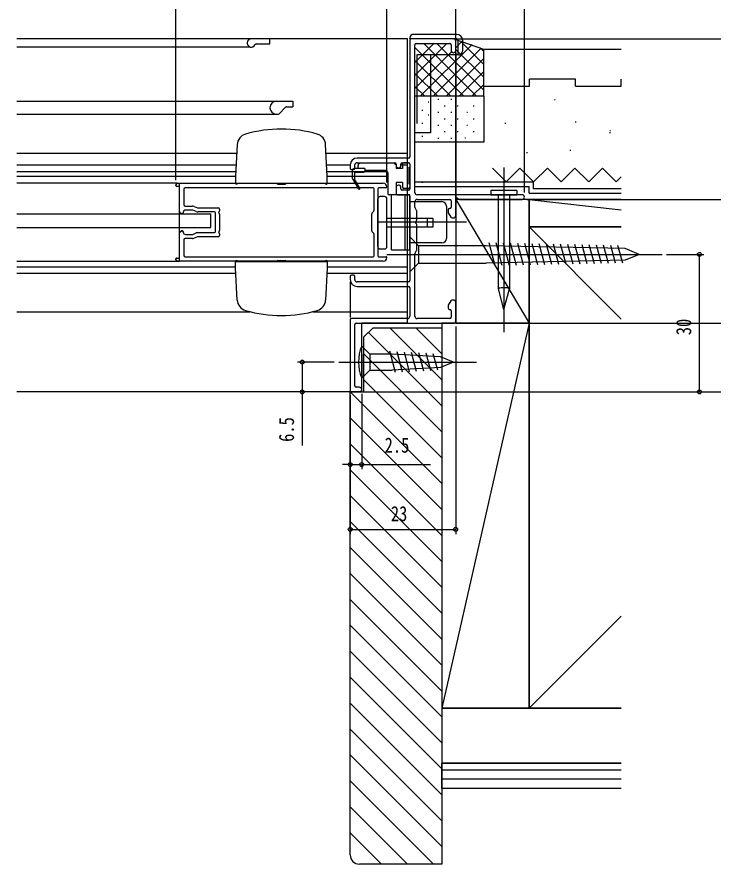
# Model space of a CAD drawing. Units: millimetres, scale not verified. Extents: x -495 to 495, y -800 to 801.
# Drawn here: x 261.3 to 413.1, y 39.1 to 223.9 of the extents above; entities that cross this region are included whole.
import ezdxf
from ezdxf.enums import TextEntityAlignment as Align

# ---------------------------------------------------------------- set-up
doc = ezdxf.new("R2010")
doc.units = ezdxf.units.MM
doc.header["$LTSCALE"] = 4
for name, color, linetype in [('0-2_YKK_11', 7, 'Continuous'), ('0-4_YKK_12', 2, 'Continuous'), ('0-5_YKK_13', 4, 'Continuous'), ('0-7_YKK_D', 6, 'Continuous'), ('0-9_YSS_K', 3, 'Continuous')]:
    doc.layers.add(name, color=color, linetype=linetype)
doc.styles.add('ＭＳ ゴシック', font='')
doc.styles.get('ＭＳ ゴシック').set_extended_font_data('MS Gothic')

msp = doc.modelspace()

# ---------------------------------------------------------------- linework, layer by layer
at = {"layer": '0-2_YKK_11'}
for p, q in [((347, 218.82), (347, 193.42)), ((356.5, 219.12), (347.3, 219.12)), ((348.4, 218.12), (355.7, 218.12)), ((357, 216.62), (357, 218.62)), ((348.1, 185.62), (348.1, 217.82)), ((356, 217.82), (356, 216.62)), ((346.7, 193.12), (335.5, 193.12)), ((334, 191.62), (334, 190.92)), ((334.3, 190.62), (334.7, 190.62)), ((335, 190.92), (335, 191.62)), ((335.5, 192.12), (343.7, 192.12)), ((344, 191.82), (344, 191.52)), ((344.5, 191.02), (344.7, 191.02)), ((345, 191.32), (345, 191.82)), ((345.3, 192.12), (346.7, 192.12)), ((347, 191.82), (347, 186.42)), ((296, 187.121), (296, 187.321)), ((296.6, 186.921), (296.2, 186.921)), ((296.3, 187.621), (341.2, 187.621)), ((296.8, 181.441), (296.8, 186.721)), ((344, 186.72), (344, 185.42)), ((344.7, 187.22), (344.5, 187.22)), ((345, 186.42), (345, 186.92)), ((297.7, 186.321), (297.7, 182.971)), ((339, 186.621), (298, 186.621)), ((339.2, 181.746), (339.2, 186.421)), ((340, 186.421), (340, 171.821)), ((341.8, 186.621), (340.2, 186.621)), ((344.3, 185.12), (346.7, 185.12)), ((346.7, 186.12), (345.3, 186.12)), ((347, 184.82), (347, 166.42)), ((371.5, 185.12), (348.6, 185.12)), ((348.1, 182.393), (348.1, 183.62)), ((348.6, 184.12), (355.7, 184.12)), ((356, 183.82), (356, 182.42)), ((357, 180.42), (357, 184.12)), ((357.82, 184.12), (371.5, 184.12)), ((297.229, 181.014), (296.946, 181.184)), ((297.6, 181.271), (297.6, 181.171)), ((298, 182.671), (299.581, 182.671)), ((299.543, 181.771), (298.1, 181.771)), ((300.422, 181.443), (299.654, 181.75)), ((299.953, 182.6), (300.72, 182.293)), ((304.4, 181.371), (300.793, 181.371)), ((300.831, 182.271), (305.2, 182.271)), ((304.6, 177.071), (304.6, 181.171)), ((305.5, 181.971), (305.5, 181.618)), ((338.788, 181.209), (339.113, 181.533)), ((348.46, 181.689), (348.141, 182.243)), ((348.5, 179.578), (348.5, 181.539)), ((355.35, 181.82), (355.35, 181.326)), ((355.39, 181.176), (355.913, 180.27)), ((355.7, 182.12), (355.65, 182.12)), ((297.4, 180.971), (297.383, 180.971)), ((305.5, 180.925), (305.5, 177.318)), ((338.7, 177.246), (338.7, 180.997)), ((356.173, 180.12), (356.7, 180.12)), ((348.5, 173.1), (348.5, 178.661)), ((296.8, 171.521), (296.8, 176.801)), ((296.946, 177.059), (297.229, 177.229)), ((297.383, 177.271), (297.4, 177.271)), ((297.6, 177.071), (297.6, 176.971)), ((299.581, 175.571), (298, 175.571)), ((298.1, 176.471), (299.543, 176.471)), ((299.654, 176.493), (300.422, 176.8)), ((300.72, 175.95), (299.953, 175.643)), ((300.793, 176.871), (304.4, 176.871)), ((305.2, 175.971), (300.831, 175.971)), ((305.5, 176.625), (305.5, 176.271)), ((339.113, 176.709), (338.788, 177.033)), ((339.2, 171.821), (339.2, 176.497)), ((297.7, 175.271), (297.7, 171.921)), ((348.1, 158.62), (348.1, 172.247)), ((348.141, 172.397), (348.46, 172.95)), ((296, 170.921), (296, 171.121)), ((296.2, 171.321), (296.6, 171.321)), ((341.2, 170.621), (296.3, 170.621)), ((298, 171.621), (339, 171.621)), ((340.2, 171.621), (341.8, 171.621)), ((334, 167.32), (334, 166.62)), ((334.7, 167.62), (334.3, 167.62)), ((335, 166.62), (335, 167.32)), ((346.7, 166.12), (335.5, 166.12)), ((335.5, 165.12), (346.7, 165.12)), ((347, 164.82), (347, 158.62)), ((355.35, 160.914), (355.35, 160.42)), ((355.913, 161.97), (355.39, 161.064)), ((356.7, 162.12), (356.173, 162.12)), ((357, 157.42), (357, 161.82)), ((355.65, 160.12), (355.7, 160.12)), ((356, 159.82), (356, 158.42)), ((334, 157.82), (334, 142.42)), ((346.5, 158.12), (334.3, 158.12)), ((335.3, 157.12), (356.7, 157.12)), ((355.7, 158.12), (348.6, 158.12)), ((335, 143.42), (335, 156.82)), ((336, 143.12), (335.3, 143.12)), ((334.3, 142.12), (336, 142.12))]:
    msp.add_line(p, q, dxfattribs=at)
for centre, radius, start, end in [((347.3, 218.82), 0.3, 90, 180), ((348.4, 217.82), 0.3, 90, 180), ((355.7, 217.82), 0.3, 0, 90), ((356.5, 218.62), 0.5, 0, 90), ((356.5, 216.62), 0.5, 180, 0), ((335.5, 191.62), 1.5, 90, 180), ((346.7, 193.42), 0.3, 270, 360), ((334.3, 190.92), 0.3, 180, 270), ((334.7, 190.92), 0.3, 270, 0), ((335.5, 191.62), 0.5, 90, 180), ((343.7, 191.82), 0.3, 360, 90), ((344.5, 191.52), 0.5, 180, 270), ((344.7, 191.32), 0.3, 270, 0), ((345.3, 191.82), 0.3, 90, 180), ((346.7, 191.82), 0.3, 360, 90), ((296.3, 187.321), 0.3, 90, 180), ((296.2, 187.121), 0.2, 180, 270), ((296.6, 186.721), 0.2, 0, 90), ((341.2, 186.821), 0.8, 360, 90), ((341.8, 186.821), 0.2, 270, 360), ((344.5, 186.72), 0.5, 90, 180), ((344.7, 186.92), 0.3, 360, 90), ((298, 186.321), 0.3, 90, 180), ((339, 186.421), 0.2, 360, 90), ((340.2, 186.421), 0.2, 90, 180), ((344.3, 185.42), 0.3, 180, 270), ((345.3, 186.42), 0.3, 180, 270), ((346.7, 186.42), 0.3, 270, 0), ((346.7, 184.82), 0.3, 360, 90), ((348.6, 185.62), 0.5, 180, 270), ((371.5, 184.62), 0.5, 270, 90), ((298, 182.971), 0.3, 180, 270), ((348.6, 183.62), 0.5, 90, 180), ((355.7, 183.82), 0.3, 360, 90), ((357.3, 184.12), 0.3, 30, 180), ((357.82, 184.42), 0.3, 210, 270), ((297.1, 181.441), 0.3, 180, 239.03624), ((297.4, 181.171), 0.2, 270, 360), ((298.1, 181.271), 0.5, 90, 180), ((299.543, 181.471), 0.3, 68.19859, 90), ((299.581, 181.671), 1, 68.19859, 90), ((300.793, 182.371), 1, 248.19859, 270), ((300.831, 182.571), 0.3, 248.19859, 270), ((304.4, 181.171), 0.2, 0, 90), ((305.2, 181.971), 0.3, 0, 90), ((305.5, 181.271), 0.2, 120, 240), ((305.3, 181.618), 0.2, 300, 360), ((339, 180.997), 0.3, 135, 180), ((338.9, 181.746), 0.3, 315, 0), ((348.4, 182.393), 0.3, 180, 210), ((348.2, 181.539), 0.3, 0, 30), ((355.65, 181.82), 0.3, 90, 180), ((355.65, 181.326), 0.3, 180.00291, 209.98367), ((355.7, 182.42), 0.3, 270, 0), ((297.383, 181.271), 0.3, 239.03624, 270), ((305.3, 180.925), 0.2, 0, 60), ((348.5, 179.12), 0.3, 113.57818, 246.42182), ((348.3, 179.578), 0.2, 293.57818, 360), ((356.173, 180.42), 0.3, 209.98115, 269.99999), ((356.7, 180.42), 0.3, 270, 0), ((348.3, 178.661), 0.2, 0, 66.42182), ((297.1, 176.801), 0.3, 120.96376, 180), ((297.383, 176.971), 0.3, 90, 120.96376), ((297.4, 177.071), 0.2, 0, 90), ((298.1, 176.971), 0.5, 180, 270), ((298, 175.271), 0.3, 90, 180), ((299.543, 176.771), 0.3, 270, 291.80141), ((299.581, 176.571), 1, 270, 291.80141), ((300.793, 175.871), 1, 90, 111.80141), ((300.831, 175.671), 0.3, 90, 111.80141), ((304.4, 177.071), 0.2, 270, 0), ((305.2, 176.271), 0.3, 270, 0), ((305.5, 176.971), 0.2, 120, 240), ((305.3, 177.318), 0.2, 300, 0), ((305.3, 176.625), 0.2, 0, 60), ((339, 177.246), 0.3, 180, 225), ((338.9, 176.497), 0.3, 360, 45), ((298, 171.921), 0.3, 180, 270), ((348.4, 172.247), 0.3, 150, 180), ((348.2, 173.1), 0.3, 330, 0), ((296.2, 171.121), 0.2, 90, 180), ((296.3, 170.921), 0.3, 180, 270), ((296.6, 171.521), 0.2, 270, 0), ((339, 171.821), 0.2, 270, 360), ((340.2, 171.821), 0.2, 180, 270), ((341.2, 171.421), 0.8, 270, 0), ((341.8, 171.421), 0.2, 0, 90), ((334.3, 167.32), 0.3, 90, 180), ((335.5, 166.62), 1.5, 180, 270), ((334.7, 167.32), 0.3, 360, 90), ((335.5, 166.62), 0.5, 180, 270), ((346.7, 166.42), 0.3, 270, 0), ((346.7, 164.82), 0.3, 360, 90), ((355.65, 160.914), 0.3, 150.01885, 180), ((356.173, 161.82), 0.3, 90, 150.00416), ((356.7, 161.82), 0.3, 0, 90), ((355.65, 160.42), 0.3, 180, 270), ((355.7, 159.82), 0.3, 0.00175, 90.00175), ((334.3, 157.82), 0.3, 90, 180), ((335.3, 156.82), 0.3, 90, 180), ((346.5, 158.62), 0.5, 270, 0), ((348.6, 158.62), 0.5, 180, 270), ((355.7, 158.42), 0.3, 270, 0), ((356.7, 157.42), 0.3, 270, 0), ((334.3, 142.42), 0.3, 180, 270), ((335.3, 143.42), 0.3, 180, 270), ((336, 142.62), 0.5, 270, 90)]:
    msp.add_arc(centre, radius, start, end, dxfattribs=at)
at = {"layer": '0-4_YKK_12'}
for p, q in [((346.5, 219.12), (261.326, 219.12)), ((316.5, 218.02), (316.5, 219.12)), ((346.5, 157.12), (346.5, 219.12)), ((312.2, 217.32), (261.326, 217.32)), ((313.491, 218.02), (316.5, 218.02)), ((261.326, 205.52), (321.5, 205.52)), ((321.5, 205.52), (321.5, 204.32)), ((319.913, 204.232), (318.488, 202.808)), ((320.125, 204.32), (321.5, 204.32)), ((261.326, 202.72), (318.276, 202.72)), ((309.313, 194.12), (261.326, 194.12)), ((346.5, 194.12), (328.675, 194.12)), ((261.326, 191.62), (309.182, 191.62)), ((328.806, 191.62), (334, 191.62)), ((345, 191.62), (346.5, 191.62)), ((261.326, 190.193), (309.107, 190.193)), ((309.051, 189.12), (261.326, 189.12)), ((328.881, 190.193), (342.12, 190.193)), ((342.2, 189.12), (328.937, 189.12)), ((296.232, 187.621), (261.326, 187.621)), ((296.8, 170.621), (296.8, 187.631)), ((296.8, 170.612), (296.8, 187.621)), ((261.326, 170.621), (296.8, 170.621)), ((261.326, 169.42), (309, 169.42)), ((329, 169.42), (346.5, 169.42)), ((309.01, 167.92), (261.326, 167.92)), ((346.5, 167.92), (329, 167.92)), ((261.326, 159.619), (312.155, 159.619)), ((325.847, 159.619), (346.5, 159.619)), ((346.5, 157.12), (336.5, 157.12)), ((336.5, 142.12), (336.5, 157.12)), ((336.5, 142.12), (261.326, 142.12))]:
    msp.add_line(p, q, dxfattribs=at)
for centre, radius, start, end in [((312.4, 218.22), 0.9, 90, 335.37547), ((313.491, 217.72), 0.3, 90, 155.37547), ((317.9, 204.12), 1.4, 90, 270), ((320.125, 204.02), 0.3, 90, 134.99946), ((318.276, 203.02), 0.3, 270, 314.99946)]:
    msp.add_arc(centre, radius, start, end, dxfattribs=at)
at = {"layer": '0-5_YKK_13'}
for p, q in [((357.2, 220.12), (347.8, 220.12)), ((347, 219.12), (347, 219.32)), ((357.2, 219.12), (347, 219.12)), ((357.5, 218.82), (357.5, 215.62)), ((358.5, 218.82), (358.5, 216.42)), ((348.5, 215.62), (348.5, 200.671)), ((357.7, 215.62), (348.5, 215.62)), ((351.5, 215.62), (351.5, 198.62)), ((351.5, 198.62), (348.1, 198.62)), ((309.364, 196.09), (309, 189.146)), ((329, 189.146), (328.636, 196.09)), ((337.2, 190.82), (334.9, 190.82)), ((335.7, 190.82), (335.7, 191.52)), ((343.7, 192.02), (336.2, 192.02)), ((337.2, 190.82), (337.2, 190.32)), ((341.7, 190.421), (337.2, 190.421)), ((344, 191.607), (343.587, 192.02)), ((344, 191.72), (344, 190.82)), ((345.4, 190.82), (344, 190.82)), ((345.4, 191.82), (345.4, 190.82)), ((346.7, 192.12), (345.7, 192.12)), ((346.8, 191.12), (346.8, 187.52)), ((346.8, 191.12), (347, 191.12)), ((347, 191.82), (347, 191.12)), ((367.5, 191.06), (367.5, 155.12)), ((309, 189.146), (309, 187.646)), ((329, 187.646), (329, 189.146)), ((334.4, 190.32), (334.4, 188.82)), ((335.821, 186.394), (334.4, 188.82)), ((334.9, 190.02), (334.9, 188.554)), ((334.9, 190.02), (336.9, 190.02)), ((336.08, 186.546), (334.9, 188.56)), ((342.2, 189.921), (342.2, 185.42)), ((309, 187.646), (309.034, 187.646)), ((309.034, 187.646), (318.184, 187.646)), ((309.2, 187.446), (309.233, 187.446)), ((318.184, 187.646), (319.817, 187.646)), ((318.2, 187.446), (319.8, 187.446)), ((319.817, 187.646), (328.967, 187.646)), ((328.768, 187.446), (328.8, 187.446)), ((328.967, 187.646), (329, 187.646)), ((345.4, 187.82), (344, 187.82)), ((344, 187.82), (344, 185.12)), ((345.4, 187.82), (345.4, 186.82)), ((346.8, 187.52), (347, 187.52)), ((347, 187.52), (347, 186.82)), ((344, 185.12), (342.5, 185.12)), ((343, 173.12), (343, 185.12)), ((347, 185.12), (343, 185.12)), ((346.7, 186.52), (345.7, 186.52)), ((346, 173.12), (346, 185.12)), ((347, 173.12), (347, 185.12)), ((370.32, 186.06), (364.68, 186.06)), ((364.68, 186.06), (364.68, 185.12)), ((364.68, 185.12), (370.32, 185.12)), ((366.3, 164.598), (366.3, 185.12)), ((368.7, 185.12), (368.7, 164.598)), ((370.32, 186.06), (370.32, 185.12)), ((340, 173.823), (340, 184.223)), ((341.5, 184.723), (340.5, 184.723)), ((342, 173.823), (342, 184.223)), ((347, 183.62), (351.536, 183.62)), ((351.536, 183.62), (354, 183.62)), ((355, 182.62), (355, 175.62)), ((261.326, 180.973), (303.603, 180.973)), ((303.603, 177.973), (303.603, 180.973)), ((303.603, 177.973), (303.603, 180.723)), ((342, 180.023), (343, 180.023)), ((343, 180.023), (352, 180.023)), ((350.749, 180.023), (350.749, 178.023)), ((261.326, 177.973), (303.603, 177.973)), ((359.34, 179.12), (340.056, 179.12)), ((343, 178.023), (342, 178.023)), ((351.536, 174.62), (347, 174.62)), ((347, 174.02), (347, 170.22)), ((363.667, 174.02), (348.9, 174.02)), ((348.9, 174.02), (348.9, 170.22)), ((354, 174.62), (351.536, 174.62)), ((365.614, 169.627), (364.271, 174.641)), ((367.158, 169.66), (365.832, 174.608)), ((368.703, 169.692), (367.394, 174.575)), ((370.247, 169.724), (368.956, 174.543)), ((371.791, 169.756), (370.517, 174.51)), ((373.335, 169.789), (372.079, 174.477)), ((374.88, 169.821), (373.641, 174.445)), ((376.424, 169.853), (375.202, 174.412)), ((377.968, 169.886), (376.764, 174.379)), ((379.512, 169.918), (378.326, 174.347)), ((381.057, 169.95), (379.887, 174.314)), ((382.601, 169.983), (381.449, 174.281)), ((384.145, 170.015), (383.011, 174.248)), ((385.689, 170.047), (384.572, 174.216)), ((387.234, 170.079), (386.134, 174.183)), ((388.778, 170.112), (387.696, 174.15)), ((390.322, 170.144), (389.257, 174.118)), ((391.866, 170.176), (390.819, 174.085)), ((393.411, 170.209), (392.381, 174.052)), ((340.5, 173.323), (341.5, 173.323)), ((342, 172.12), (402, 172.12)), ((343, 173.12), (347, 173.12)), ((309, 169.096), (309, 170.596)), ((309, 170.596), (309.034, 170.596)), ((309.034, 170.596), (318.184, 170.596)), ((309.2, 170.796), (309.233, 170.796)), ((318.184, 170.596), (319.817, 170.596)), ((318.2, 170.796), (319.8, 170.796)), ((319.817, 170.596), (328.967, 170.596)), ((328.768, 170.796), (328.8, 170.796)), ((328.967, 170.596), (329, 170.596)), ((329, 170.596), (329, 169.096)), ((348.9, 170.22), (363.667, 170.22)), ((309.364, 162.152), (309, 169.096)), ((329, 169.096), (328.636, 162.152)), ((367.5, 160.12), (366.3, 164.598)), ((367.5, 164.756), (367.5, 160.12)), ((367.5, 160.12), (368.7, 164.598)), ((336.5, 150.37), (336.5, 146.87)), ((343.167, 150.37), (338.25, 150.37)), ((338.25, 150.37), (338.25, 146.87)), ((343.897, 146.327), (342.649, 150.982)), ((345.427, 146.412), (344.226, 150.894)), ((346.957, 146.497), (345.802, 150.807)), ((348.487, 146.582), (347.378, 150.72)), ((350.017, 146.666), (348.955, 150.632)), ((351.548, 146.751), (350.531, 150.545)), ((353.078, 146.836), (352.107, 150.457)), ((331.5, 148.62), (361.5, 148.62)), ((338.25, 146.87), (343.167, 146.87))]:
    msp.add_line(p, q, dxfattribs=at)
for points in [[(352, 180.023), (352, 178.023), (343, 178.023)], [(347, 174.02), (347, 175.92), (348.9, 174.02)], [(397, 172.12), (393.942, 173.386), (363.667, 174.02)], [(397, 172.12), (393.942, 170.853), (363.667, 170.22)], [(347, 170.22), (347, 168.32), (348.9, 170.22)], [(336.5, 150.37), (336.5, 152.12), (338.25, 150.37)], [(356.5, 148.62), (353.684, 149.786), (343.167, 150.37)], [(356.5, 148.62), (353.684, 147.453), (343.167, 146.87)], [(336.5, 146.87), (336.5, 145.12), (338.25, 146.87)]]:
    msp.add_lwpolyline(points, dxfattribs=at)
for centre, radius, start, end in [((347.8, 219.32), 0.8, 90, 180), ((357.2, 218.82), 1.3, 0, 90), ((357.2, 218.82), 0.3, 0, 90), ((357.7, 216.42), 0.8, 270, 0), ((311.861, 195.959), 2.5, 105.94619, 176.99891), ((319.001, 171.037), 28.423, 74.0189, 105.98299), ((326.14, 195.959), 2.5, 3.00101, 74.05719), ((334.9, 190.32), 0.5, 90, 180), ((336.2, 191.52), 0.5, 90, 180), ((341.7, 189.921), 0.5, 0, 90), ((343.7, 191.72), 0.3, 0, 90), ((345.7, 191.82), 0.3, 90, 180), ((346.7, 191.82), 0.3, 0, 90), ((335.1, 190.02), 0.2, 0, 180), ((336.9, 190.32), 0.3, 270, 0), ((309.2, 187.646), 0.2, 180, 270), ((309.233, 187.646), 0.2, 179.90439, 269.90407), ((309.233, 187.646), 0.2, 270, 0), ((318.2, 187.646), 0.2, 180, 270), ((319.8, 187.646), 0.2, 270, 0), ((328.768, 187.646), 0.2, 180, 270), ((328.767, 187.646), 0.2, 270.09593, 0.09561), ((328.8, 187.646), 0.2, 270, 0), ((345.7, 186.82), 0.3, 180, 270), ((346.7, 186.82), 0.3, 270, 0), ((335.95, 186.47), 0.15, 210.35347, 30.35347), ((342.5, 185.42), 0.3, 180, 270), ((340.5, 184.223), 0.5, 90, 180), ((341.5, 184.223), 0.5, 0, 90), ((354, 182.62), 1, 0, 90), ((354, 175.62), 1, 270, 0), ((340.5, 173.823), 0.5, 180, 270), ((341.5, 173.823), 0.5, 270, 0), ((309.2, 170.596), 0.2, 90, 180), ((309.233, 170.597), 0.2, 90.09593, 180.09561), ((309.233, 170.596), 0.2, 0, 90), ((318.2, 170.596), 0.2, 90, 180), ((319.8, 170.596), 0.2, 0, 90), ((328.768, 170.596), 0.2, 90, 180), ((328.767, 170.597), 0.2, 359.90439, 89.90407), ((328.8, 170.596), 0.2, 0, 90), ((367.036, 163.65), 1.2, 67.21414, 127.78586), ((367.965, 163.65), 1.2, 52.21414, 112.78586), ((311.861, 162.283), 2.5, 183.00109, 254.05381), ((326.14, 162.283), 2.5, 285.94281, 356.99899), ((319.001, 187.206), 28.423, 254.01701, 285.9811), ((344.9, 148.62), 9.1, 157.38014, 202.61986)]:
    msp.add_arc(centre, radius, start, end, dxfattribs=at)
at = {"layer": '0-7_YKK_D'}
for p, q in [((357, 185.12), (357, 307.195)), ((357, 181.42), (357, 307.195)), ((372, 185.62), (372, 307.195)), ((296, 188.321), (295.999, 257.196)), ((342, 187.827), (341.999, 257.197)), ((342, 187.827), (341.999, 257.197)), ((357, 219.62), (357, 257.197)), ((357.5, 219.12), (421.143, 219.12)), ((357.5, 219.12), (431.143, 219.12)), ((357, 216.12), (357, 162.32)), ((372.5, 184.12), (421.143, 184.12)), ((372.5, 184.12), (421.143, 184.12)), ((403, 172.12), (411.143, 172.12)), ((410.143, 142.12), (410.143, 172.12)), ((334, 166.12), (334, 158.32)), ((357.7, 157.12), (421.143, 157.12)), ((357.7, 157.12), (421.143, 157.12)), ((357, 156.42), (357, 111.12)), ((330.5, 148.62), (322.532, 148.62)), ((333.3, 142.12), (322.532, 142.12)), ((334, 141.42), (334, 111.12)), ((334, 141.42), (334, 125.27)), ((336.498, 141.67), (336.498, 125.27)), ((337.004, 142.12), (421.143, 142.12)), ((337.004, 142.12), (431.143, 142.12)), ((337.004, 142.12), (411.143, 142.12)), ((334, 126.27), (332.3, 126.27)), ((334, 126.27), (336.498, 126.27)), ((336.498, 126.27), (351.498, 126.27)), ((334, 112.12), (357, 112.12))]:
    msp.add_line(p, q, dxfattribs=at)
msp.add_lwpolyline([(323.532, 148.62), (323.532, 142.12), (323.532, 130.42)], dxfattribs=at)
for centre in [(410.143, 172.12), (323.532, 148.62), (323.532, 142.12), (410.143, 142.12), (334, 126.27), (336.498, 126.27), (334, 112.12), (357, 112.12)]:
    msp.add_circle(centre, 0.425, dxfattribs=at)
at = {"layer": '0-9_YSS_K'}
for p, q in [((352.254, 218.12), (348.1, 213.966)), ((355.083, 218.12), (348.1, 211.137)), ((350.068, 218.12), (361.568, 206.62)), ((352.896, 218.12), (363.1, 207.916)), ((363.1, 216.844), (356.854, 218.973)), ((358.279, 218.488), (357, 217.209)), ((358.137, 218.536), (363.1, 213.573)), ((348.1, 217.259), (358.74, 206.62)), ((356.105, 216.314), (348.1, 208.309)), ((360.557, 217.937), (349.24, 206.62)), ((362.535, 217.087), (352.068, 206.62)), ((357, 216.844), (363.1, 210.744)), ((362.324, 217.178), (363.1, 216.401)), ((393.098, 216.844), (363.1, 216.844)), ((363.1, 208.844), (363.1, 216.844)), ((363.1, 206.62), (363.1, 216.62)), ((348.1, 214.431), (355.911, 206.62)), ((363.1, 214.824), (355, 206.724)), ((348.1, 211.602), (353.083, 206.62)), ((363.1, 211.995), (357.725, 206.62)), ((363.1, 209.167), (360.553, 206.62)), ((383.1, 210.344), (373.1, 210.344)), ((383.1, 208.844), (383.1, 210.344)), ((348.1, 208.774), (350.254, 206.62)), ((363.1, 206.62), (348.1, 206.62)), ((348.117, 196.62), (348.118, 206.62)), ((350.964, 205.425), (351.164, 205.425)), ((353.102, 205.963), (353.302, 205.963)), ((355.93, 205.962), (356.13, 205.962)), ((363.1, 206.62), (363.1, 196.62)), ((378.507, 205.887), (378.707, 205.887)), ((349.636, 203.546), (349.836, 203.546)), ((354.516, 204.548), (354.716, 204.548)), ((357.344, 204.548), (357.544, 204.548)), ((360.811, 204.548), (361.011, 204.548)), ((350.964, 202.597), (351.164, 202.597)), ((353.101, 203.134), (353.301, 203.134)), ((354.516, 201.72), (354.716, 201.72)), ((355.93, 203.134), (356.13, 203.134)), ((357.344, 201.72), (357.544, 201.72)), ((359.396, 203.134), (359.596, 203.134)), ((360.81, 201.72), (361.01, 201.72)), ((349.636, 200.717), (349.836, 200.717)), ((353.101, 200.306), (353.301, 200.306)), ((355.93, 200.306), (356.13, 200.306)), ((359.396, 200.306), (359.596, 200.306)), ((367.707, 200.752), (367.907, 200.752)), ((383.046, 201), (383.246, 201)), ((349.636, 197.889), (349.836, 197.889)), ((354.515, 198.891), (354.715, 198.891)), ((357.344, 198.891), (357.544, 198.891)), ((360.81, 198.891), (361.01, 198.891)), ((390.527, 198.731), (390.727, 198.731)), ((390.577, 199.155), (390.777, 199.155)), ((363.1, 196.619), (348.117, 196.62)), ((353.101, 197.477), (353.301, 197.477)), ((355.929, 197.477), (356.129, 197.477)), ((358.963, 197.519), (359.163, 197.519)), ((372.445, 194.37), (372.645, 194.37)), ((381.898, 194.867), (382.098, 194.867)), ((365, 190.942), (368, 187.942)), ((392, 187.942), (393.098, 189.04)), ((348.1, 187.942), (374, 187.942)), ((348.1, 186.942), (373, 186.942)), ((349.635, 187.888), (349.835, 187.888)), ((373, 185.442), (373, 186.942)), ((374, 186.442), (374, 187.942)), ((373, 185.442), (393.098, 185.442)), ((393.098, 186.442), (374, 186.442)), ((357, 184.12), (357, 157.12)), ((373, 184.12), (393.098, 181.823)), ((373, 178.12), (393.098, 158.022)), ((373, 157.12), (354, 73.12)), ((337, 154.12), (339, 156.12)), ((339, 156.12), (354, 156.12)), ((342.623, 156.12), (354, 144.742)), ((348.28, 156.12), (354, 150.399)), ((353.936, 156.12), (354, 156.056)), ((354, 156.12), (354, 39.12)), ((337, 142.12), (337, 154.12)), ((337.983, 155.103), (354, 139.085)), ((337, 150.428), (354, 133.428)), ((337, 144.772), (354, 127.772)), ((334, 142.12), (337, 142.12)), ((334, 41.12), (334, 142.12)), ((334, 142.115), (354, 122.115)), ((334, 136.458), (354, 116.458)), ((334, 130.801), (354, 110.801)), ((334, 125.144), (354, 105.144)), ((334, 119.487), (354, 99.487)), ((334, 113.83), (354, 93.83)), ((334, 108.174), (354, 88.174)), ((334, 102.517), (354, 82.517)), ((334, 96.86), (354, 76.86)), ((373, 73.12), (393.098, 93.218)), ((334, 91.203), (354, 71.203)), ((334, 85.546), (354, 65.546)), ((334, 79.889), (354, 59.889)), ((334, 74.232), (354, 54.232)), ((354, 73.12), (354, 61.12)), ((393.098, 73.12), (354, 73.12)), ((334, 68.576), (354, 48.576)), ((334, 62.919), (354, 42.919)), ((393.098, 61.12), (354, 61.12)), ((354, 55.62), (354, 61.12)), ((354, 61.12), (393.098, 61.12)), ((393.098, 59.62), (354, 59.62)), ((393.098, 57.62), (354, 57.62)), ((334, 57.262), (352.143, 39.12)), ((393.098, 55.62), (354, 55.62)), ((334, 51.605), (346.486, 39.12)), ((334, 45.948), (340.829, 39.12)), ((354, 39.12), (336, 39.12))]:
    msp.add_line(p, q, dxfattribs=at)
for points in [[(363.1, 208.844), (373.1, 208.844), (373.1, 210.344)], [(383.1, 208.844), (393.098, 208.844), (393.098, 210.344)], [(368, 187.942), (371, 190.942), (374, 187.942)], [(374, 187.942), (377, 190.942), (380, 187.942)], [(380, 187.942), (383, 190.942), (386, 187.942)], [(386, 187.942), (389, 190.942), (392, 187.942)], [(357, 157.12), (373, 157.12), (373, 184.12)], [(373, 184.12), (357, 184.12), (373, 157.12)], [(393.098, 184.12), (373, 184.12), (373, 178.12), (393.098, 178.12)], [(393.098, 178.12), (373, 178.12), (373, 73.12), (393.098, 73.12)]]:
    msp.add_lwpolyline(points, dxfattribs=at)
msp.add_lwpolyline([(354, 73.12), (373, 73.12), (373, 157.12), (354, 157.12)], close=True, dxfattribs=at)
msp.add_arc((336, 41.12), 2, 180.00002, 270, dxfattribs=at)

# ---------------------------------------------------------------- texts
at = {"layer": '0-7_YKK_D', "style": 'ＭＳ ゴシック', "width": 0.8}
for s, p in [('30', (409.343, 154.48)), ('6.5', (322.732, 131.22))]:
    msp.add_text(s, height=3.299, rotation=90, dxfattribs=at).set_placement(p, align=Align.BOTTOM_LEFT)
for s, p in [('2.5', (341.498, 127.87)), ('23', (342.86, 112.92))]:
    msp.add_text(s, height=3.299, dxfattribs=at).set_placement(p, align=Align.BOTTOM_LEFT)

doc.saveas('drawing.dxf')
